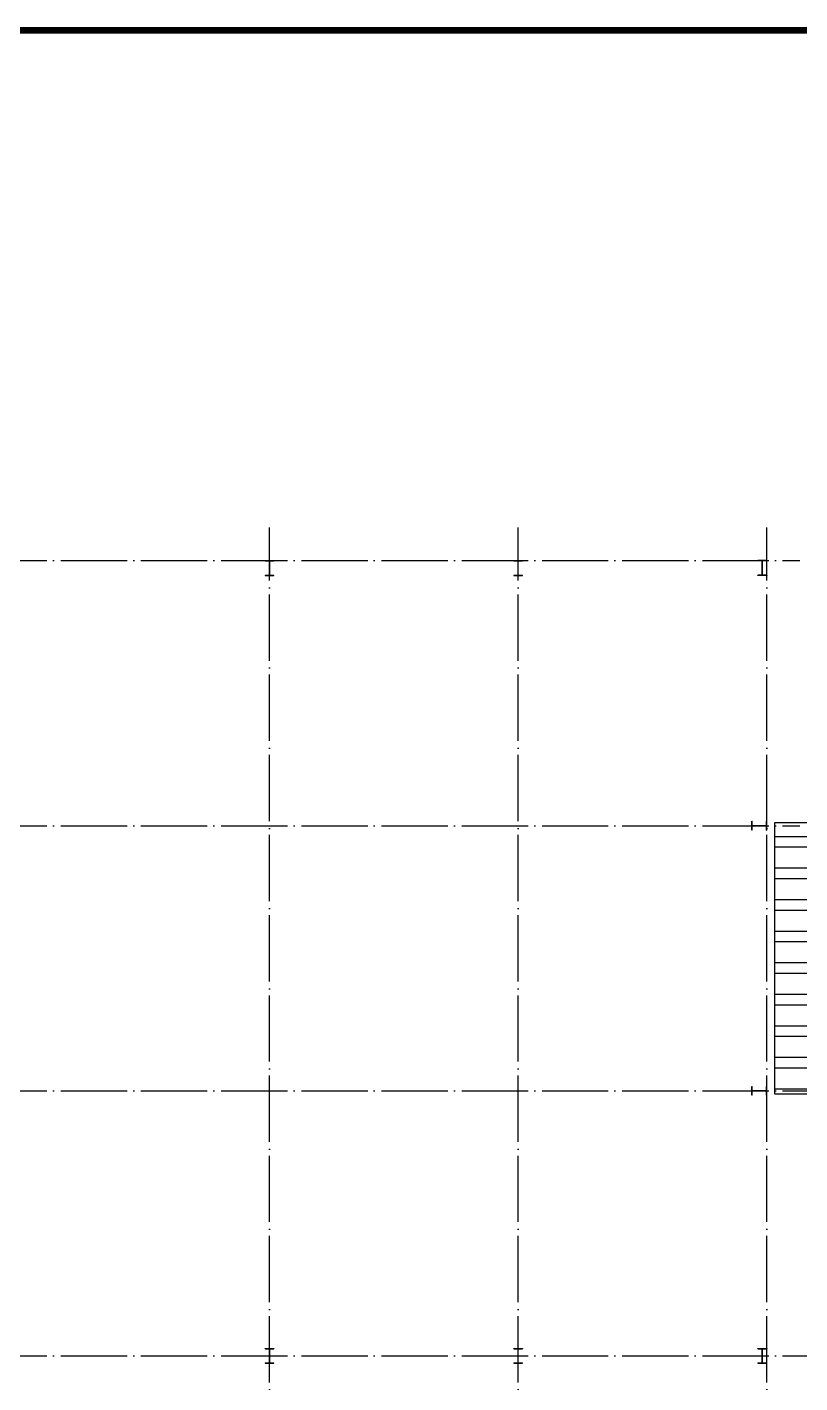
# Model space of a CAD drawing. Extents: x -266287 to 275962, y -324567 to 363765.
# Drawn here: x -118930 to -95615, y -283382 to -242467 of the extents above; entities that cross this region are included whole.
import ezdxf

# ---------------------------------------------------------------- set-up
doc = ezdxf.new("R2010")
doc.units = 0
doc.header["$LTSCALE"] = 1000
doc.linetypes.add('DOTE', pattern=[2.42, 2, -0.2, 0.02, -0.2])
doc.layers.get('0').update_dxf_attribs({"linetype": 'CONTINUOUS'})
for name, color, linetype in [('AXIS', 3, 'CONTINUOUS'), ('DOTE', 1, 'DOTE'), ('PUB_TITLE', 4, 'CONTINUOUS'), ('WINDOW', 4, 'CONTINUOUS')]:
    doc.layers.add(name, color=color, linetype=linetype)

msp = doc.modelspace()

# ---------------------------------------------------------------- hatches: boundary and pattern name
h = msp.add_hatch(color=256)
h.paths.add_polyline_path([(-111615.20461, -258566.69496), (-111747.07261, -258566.69496), (-111747.07261, -258578.09976), (-111619.00621, -258578.09976), (-111619.00621, -259005.45016), (-111747.07261, -259005.45016), (-111747.07261, -259016.85496), (-111615.20461, -259016.85496)])
h.paths.add_polyline_path([(-111483.33661, -258566.69496), (-111615.20461, -258566.69496), (-111615.20461, -259016.85496), (-111483.33661, -259016.85496), (-111483.33661, -259005.45016), (-111611.40301, -259005.45016), (-111611.40301, -258578.09976), (-111483.33661, -258578.09976)])
h = msp.add_hatch(color=256)
h.paths.add_polyline_path([(-104115.20461, -258566.69496), (-104247.07261, -258566.69496), (-104247.07261, -258578.09976), (-104119.00621, -258578.09976), (-104119.00621, -259005.45016), (-104247.07261, -259005.45016), (-104247.07261, -259016.85496), (-104115.20461, -259016.85496)])
h.paths.add_polyline_path([(-103983.33661, -258566.69496), (-104115.20461, -258566.69496), (-104115.20461, -259016.85496), (-103983.33661, -259016.85496), (-103983.33661, -259005.45016), (-104111.40301, -259005.45016), (-104111.40301, -258578.09976), (-103983.33661, -258578.09976)])
h = msp.add_hatch(color=256)
h.paths.add_polyline_path([(-96747.07261, -258566.69496), (-96615.20461, -258566.69496), (-96615.20461, -258578.09976), (-96743.27101, -258578.09976), (-96743.27101, -259005.45016), (-96615.20461, -259005.45016), (-96615.20461, -259016.85496), (-96747.07261, -259016.85496)])
h.paths.add_polyline_path([(-96878.94061, -258566.69496), (-96747.07261, -258566.69496), (-96747.07261, -259016.85496), (-96878.94061, -259016.85496), (-96878.94061, -259005.45016), (-96750.87421, -259005.45016), (-96750.87421, -258578.09976), (-96878.94061, -258578.09976)])
h = msp.add_hatch(color=256)
h.paths.add_polyline_path([(-96615.20461, -266566.69496), (-96615.20461, -266698.56296), (-96626.60941, -266698.56296), (-96626.60941, -266570.49656), (-97053.95981, -266570.49656), (-97053.95981, -266698.56296), (-97065.36461, -266698.56296), (-97065.36461, -266566.69496)])
h.paths.add_polyline_path([(-96615.20461, -266434.82696), (-96615.20461, -266566.69496), (-97065.36461, -266566.69496), (-97065.36461, -266434.82696), (-97053.95981, -266434.82696), (-97053.95981, -266562.89336), (-96626.60941, -266562.89336), (-96626.60941, -266434.82696)])
h = msp.add_hatch(color=256)
h.paths.add_polyline_path([(-96626.60941, -266434.82696), (-96615.20461, -266434.82696)], flags=17)
h.paths.add_polyline_path([(-96626.60941, -266698.56296), (-96626.60941, -266570.49656), (-97053.95981, -266570.49656), (-97053.95981, -266698.56296), (-97065.36461, -266698.56296), (-97065.36461, -266434.82696), (-97053.95981, -266434.82696), (-97053.95981, -266562.89336), (-96626.60941, -266562.89336), (-96626.60941, -266434.82696), (-96615.20461, -266434.82696), (-96615.20461, -266698.56296)])
h.paths.add_polyline_path([(-96626.60941, -266698.56296), (-96615.20461, -266698.56296)], flags=17)
h.paths.add_polyline_path([(-96626.60941, -266434.82696), (-96615.20461, -266434.82696)], flags=16)
h.paths.add_polyline_path([(-96626.60941, -266698.56296), (-96626.60941, -266570.49656), (-97053.95981, -266570.49656), (-97053.95981, -266698.56296), (-97065.36461, -266698.56296), (-97065.36461, -266434.82696), (-97053.95981, -266434.82696), (-97053.95981, -266562.89336), (-96626.60941, -266562.89336), (-96626.60941, -266434.82696), (-96615.20461, -266434.82696), (-96615.20461, -266698.56296)], flags=17)
h.paths.add_polyline_path([(-96615.20461, -266698.56296), (-96615.20461, -266434.82696)], flags=17)
h.paths.add_polyline_path([(-96626.60941, -266698.56296), (-96615.20461, -266698.56296)], flags=16)
h.paths.add_polyline_path([(-96626.60941, -266698.56296), (-96626.60941, -266570.49656)], flags=16)
h.paths.add_polyline_path([(-96626.60941, -266562.89336), (-96626.60941, -266434.82696)], flags=16)
h = msp.add_hatch()
h.set_pattern_fill('ANSI32', color=256, scale=200, angle=-45, style=0)
h.set_pattern_definition([(360, (-100048.5, -435481.7), (7e-12, 952.5), []), (360, (-99731, -435799.2), (7e-12, 952.5), [])])
h.paths.add_polyline_path([(-95115.20461, -266466.91635), (-95115.20461, -274666.69496), (-96375.20461, -274666.69496), (-96375.20461, -266466.91635)])
h = msp.add_hatch(color=256)
h.paths.add_polyline_path([(-96615.20461, -274566.69496), (-96615.20461, -274698.56296), (-96626.60941, -274698.56296), (-96626.60941, -274570.49656), (-97053.95981, -274570.49656), (-97053.95981, -274698.56296), (-97065.36461, -274698.56296), (-97065.36461, -274566.69496)])
h.paths.add_polyline_path([(-96615.20461, -274434.82696), (-96615.20461, -274566.69496), (-97065.36461, -274566.69496), (-97065.36461, -274434.82696), (-97053.95981, -274434.82696), (-97053.95981, -274562.89336), (-96626.60941, -274562.89336), (-96626.60941, -274434.82696)])
h = msp.add_hatch(color=256)
h.paths.add_polyline_path([(-96626.60941, -274434.82696), (-96615.20461, -274434.82696)], flags=17)
h.paths.add_polyline_path([(-96626.60941, -274698.56296), (-96626.60941, -274570.49656), (-97053.95981, -274570.49656), (-97053.95981, -274698.56296), (-97065.36461, -274698.56296), (-97065.36461, -274434.82696), (-97053.95981, -274434.82696), (-97053.95981, -274562.89336), (-96626.60941, -274562.89336), (-96626.60941, -274434.82696), (-96615.20461, -274434.82696), (-96615.20461, -274698.56296)])
h.paths.add_polyline_path([(-96626.60941, -274698.56296), (-96615.20461, -274698.56296)], flags=17)
h.paths.add_polyline_path([(-96626.60941, -274434.82696), (-96615.20461, -274434.82696)], flags=16)
h.paths.add_polyline_path([(-96626.60941, -274698.56296), (-96626.60941, -274570.49656), (-97053.95981, -274570.49656), (-97053.95981, -274698.56296), (-97065.36461, -274698.56296), (-97065.36461, -274434.82696), (-97053.95981, -274434.82696), (-97053.95981, -274562.89336), (-96626.60941, -274562.89336), (-96626.60941, -274434.82696), (-96615.20461, -274434.82696), (-96615.20461, -274698.56296)], flags=17)
h.paths.add_polyline_path([(-96615.20461, -274698.56296), (-96615.20461, -274434.82696)], flags=17)
h.paths.add_polyline_path([(-96626.60941, -274698.56296), (-96615.20461, -274698.56296)], flags=16)
h.paths.add_polyline_path([(-96626.60941, -274698.56296), (-96626.60941, -274570.49656)], flags=16)
h.paths.add_polyline_path([(-96626.60941, -274562.89336), (-96626.60941, -274434.82696)], flags=16)
h = msp.add_hatch(color=256)
h.paths.add_polyline_path([(-111615.20461, -282341.61496), (-111747.07261, -282341.61496), (-111747.07261, -282353.01976), (-111619.00621, -282353.01976), (-111619.00621, -282780.37016), (-111747.07261, -282780.37016), (-111747.07261, -282791.77496), (-111615.20461, -282791.77496)])
h.paths.add_polyline_path([(-111483.33661, -282341.61496), (-111615.20461, -282341.61496), (-111615.20461, -282791.77496), (-111483.33661, -282791.77496), (-111483.33661, -282780.37016), (-111611.40301, -282780.37016), (-111611.40301, -282353.01976), (-111483.33661, -282353.01976)])
h = msp.add_hatch(color=256)
h.paths.add_polyline_path([(-104115.20461, -282341.61496), (-104247.07261, -282341.61496), (-104247.07261, -282353.01976), (-104119.00621, -282353.01976), (-104119.00621, -282780.37016), (-104247.07261, -282780.37016), (-104247.07261, -282791.77496), (-104115.20461, -282791.77496)])
h.paths.add_polyline_path([(-103983.33661, -282341.61496), (-104115.20461, -282341.61496), (-104115.20461, -282791.77496), (-103983.33661, -282791.77496), (-103983.33661, -282780.37016), (-104111.40301, -282780.37016), (-104111.40301, -282353.01976), (-103983.33661, -282353.01976)])
h = msp.add_hatch(color=256)
h.paths.add_polyline_path([(-96747.07261, -282341.61496), (-96878.94061, -282341.61496), (-96878.94061, -282353.01976), (-96750.87421, -282353.01976), (-96750.87421, -282780.37016), (-96878.94061, -282780.37016), (-96878.94061, -282791.77496), (-96747.07261, -282791.77496)])
h.paths.add_polyline_path([(-96615.20461, -282341.61496), (-96747.07261, -282341.61496), (-96747.07261, -282791.77496), (-96615.20461, -282791.77496), (-96615.20461, -282780.37016), (-96743.27101, -282780.37016), (-96743.27101, -282353.01976), (-96615.20461, -282353.01976)])

# ---------------------------------------------------------------- linework, layer by layer
msp.add_lwpolyline([(-95115.20461, -266466.91635), (-95115.20461, -274666.69496), (-96375.20461, -274666.69496), (-96375.20461, -266466.91635)], close=True)
at = {"layer": 'AXIS'}
for p, q in [((-95615.20461, -274566.69496), (-87615.20461, -274566.69496)), ((-95615.20461, -282566.69496), (-87615.20461, -282566.69496))]:
    msp.add_line(p, q, dxfattribs=at)
at = {"layer": 'DOTE'}
for p, q in [((-111615.20461, -307566.69496), (-111615.20461, -257566.69496)), ((-104115.20461, -307566.69496), (-104115.20461, -257566.69496)), ((-96615.20461, -307566.69496), (-96615.20461, -257566.69496)), ((-202615.20461, -258566.69496), (-95615.20461, -258566.69496)), ((-202615.20461, -266566.69496), (-95615.20461, -266566.69496)), ((-202615.20461, -274566.69496), (-95615.20461, -274566.69496)), ((-202615.20461, -282566.69496), (-95615.20461, -282566.69496))]:
    msp.add_line(p, q, dxfattribs=at)
at = {"layer": 'PUB_TITLE', "const_width": 200}
msp.add_lwpolyline([(-215364.58828, -322566.69496), (-73764.58828, -322566.69496), (-73764.58828, -242566.69496), (-215364.58828, -242566.69496)], close=True, dxfattribs=at)
at = {"layer": 'WINDOW', "color": 2}
for p, q in [((-111747.07261, -258566.69496), (-111483.33661, -258566.69496)), ((-111747.07261, -258566.69496), (-111747.07261, -258578.09976)), ((-111747.07261, -258566.69496), (-111747.07261, -258578.09976)), ((-111747.07261, -258566.69496), (-111483.33661, -258566.69496)), ((-111747.07261, -258566.69496), (-111483.33661, -258566.69496)), ((-111747.07261, -258578.09976), (-111747.07261, -258566.69496)), ((-111747.07261, -258578.09976), (-111619.00621, -258578.09976)), ((-111747.07261, -258578.09976), (-111619.00621, -258578.09976)), ((-111747.07261, -258578.09976), (-111619.00621, -258578.09976)), ((-111619.00621, -259005.45016), (-111619.00621, -258578.09976)), ((-111611.40301, -258578.09976), (-111483.33661, -258578.09976)), ((-111611.40301, -259005.45016), (-111611.40301, -258578.09976)), ((-111611.40301, -258578.09976), (-111483.33661, -258578.09976)), ((-111611.40301, -258578.09976), (-111483.33661, -258578.09976)), ((-111483.33661, -258578.09976), (-111483.33661, -258566.69496)), ((-111483.33661, -258578.09976), (-111483.33661, -258566.69496)), ((-111483.33661, -258566.69496), (-111483.33661, -258578.09976)), ((-104247.07261, -258566.69496), (-103983.33661, -258566.69496)), ((-104247.07261, -258566.69496), (-104247.07261, -258578.09976)), ((-104247.07261, -258566.69496), (-104247.07261, -258578.09976)), ((-104247.07261, -258566.69496), (-103983.33661, -258566.69496)), ((-104247.07261, -258566.69496), (-103983.33661, -258566.69496)), ((-104247.07261, -258578.09976), (-104247.07261, -258566.69496)), ((-104247.07261, -258578.09976), (-104119.00621, -258578.09976)), ((-104247.07261, -258578.09976), (-104119.00621, -258578.09976)), ((-104247.07261, -258578.09976), (-104119.00621, -258578.09976)), ((-104119.00621, -259005.45016), (-104119.00621, -258578.09976)), ((-104111.40301, -258578.09976), (-103983.33661, -258578.09976)), ((-104111.40301, -259005.45016), (-104111.40301, -258578.09976)), ((-104111.40301, -258578.09976), (-103983.33661, -258578.09976)), ((-104111.40301, -258578.09976), (-103983.33661, -258578.09976)), ((-103983.33661, -258578.09976), (-103983.33661, -258566.69496)), ((-103983.33661, -258578.09976), (-103983.33661, -258566.69496)), ((-103983.33661, -258566.69496), (-103983.33661, -258578.09976)), ((-96878.94061, -258578.09976), (-96878.94061, -258566.69496)), ((-96615.20461, -258566.69496), (-96878.94061, -258566.69496)), ((-96878.94061, -258578.09976), (-96878.94061, -258566.69496)), ((-96615.20461, -258566.69496), (-96878.94061, -258566.69496)), ((-96878.94061, -258566.69496), (-96878.94061, -258578.09976)), ((-96615.20461, -258566.69496), (-96878.94061, -258566.69496)), ((-96750.87421, -258578.09976), (-96878.94061, -258578.09976)), ((-96750.87421, -258578.09976), (-96878.94061, -258578.09976)), ((-96750.87421, -258578.09976), (-96878.94061, -258578.09976)), ((-96750.87421, -259005.45016), (-96750.87421, -258578.09976)), ((-96615.20461, -258578.09976), (-96743.27101, -258578.09976)), ((-96743.27101, -259005.45016), (-96743.27101, -258578.09976)), ((-96615.20461, -258578.09976), (-96743.27101, -258578.09976)), ((-96615.20461, -258578.09976), (-96743.27101, -258578.09976)), ((-96615.20461, -258566.69496), (-96615.20461, -258578.09976)), ((-96615.20461, -258566.69496), (-96615.20461, -258578.09976)), ((-96615.20461, -258578.09976), (-96615.20461, -258566.69496)), ((-111747.07261, -259005.45016), (-111747.07261, -259016.85496)), ((-111747.07261, -259005.45016), (-111619.00621, -259005.45016)), ((-111747.07261, -259016.85496), (-111483.33661, -259016.85496)), ((-111611.40301, -259005.45016), (-111483.33661, -259005.45016)), ((-111483.33661, -259016.85496), (-111483.33661, -259005.45016)), ((-104247.07261, -259005.45016), (-104247.07261, -259016.85496)), ((-104247.07261, -259005.45016), (-104119.00621, -259005.45016)), ((-104247.07261, -259016.85496), (-103983.33661, -259016.85496)), ((-104111.40301, -259005.45016), (-103983.33661, -259005.45016)), ((-103983.33661, -259016.85496), (-103983.33661, -259005.45016)), ((-96750.87421, -259005.45016), (-96878.94061, -259005.45016)), ((-96878.94061, -259016.85496), (-96878.94061, -259005.45016)), ((-96615.20461, -259016.85496), (-96878.94061, -259016.85496)), ((-96615.20461, -259005.45016), (-96743.27101, -259005.45016)), ((-96615.20461, -259005.45016), (-96615.20461, -259016.85496)), ((-97065.36461, -266434.82696), (-97053.95981, -266434.82696)), ((-97065.36461, -266698.56296), (-97065.36461, -266434.82696)), ((-97053.95981, -266698.56296), (-97065.36461, -266698.56296)), ((-97053.95981, -266562.89336), (-97053.95981, -266434.82696)), ((-97053.95981, -266562.89336), (-96626.60941, -266562.89336)), ((-97053.95981, -266570.49656), (-96626.60941, -266570.49656)), ((-97053.95981, -266698.56296), (-97053.95981, -266570.49656)), ((-96626.60941, -266562.89336), (-96626.60941, -266434.82696)), ((-96626.60941, -266434.82696), (-96615.20461, -266434.82696)), ((-96626.60941, -266434.82696), (-96615.20461, -266434.82696)), ((-96626.60941, -266562.89336), (-96626.60941, -266434.82696)), ((-96626.60941, -266562.89336), (-96626.60941, -266434.82696)), ((-96615.20461, -266434.82696), (-96626.60941, -266434.82696)), ((-96626.60941, -266562.89336), (-96626.60941, -266434.82696)), ((-96626.60941, -266434.82696), (-96615.20461, -266434.82696)), ((-96626.60941, -266434.82696), (-96615.20461, -266434.82696)), ((-96626.60941, -266562.89336), (-96626.60941, -266434.82696)), ((-96626.60941, -266562.89336), (-96626.60941, -266434.82696)), ((-96615.20461, -266434.82696), (-96626.60941, -266434.82696)), ((-96626.60941, -266698.56296), (-96626.60941, -266570.49656)), ((-96626.60941, -266698.56296), (-96626.60941, -266570.49656)), ((-96626.60941, -266698.56296), (-96626.60941, -266570.49656)), ((-96626.60941, -266698.56296), (-96626.60941, -266570.49656)), ((-96626.60941, -266698.56296), (-96626.60941, -266570.49656)), ((-96626.60941, -266698.56296), (-96626.60941, -266570.49656)), ((-96615.20461, -266698.56296), (-96626.60941, -266698.56296)), ((-96615.20461, -266698.56296), (-96626.60941, -266698.56296)), ((-96626.60941, -266698.56296), (-96615.20461, -266698.56296)), ((-96615.20461, -266698.56296), (-96626.60941, -266698.56296)), ((-96615.20461, -266698.56296), (-96626.60941, -266698.56296)), ((-96626.60941, -266698.56296), (-96615.20461, -266698.56296)), ((-96615.20461, -266698.56296), (-96615.20461, -266434.82696)), ((-96615.20461, -266698.56296), (-96615.20461, -266434.82696)), ((-96615.20461, -266698.56296), (-96615.20461, -266434.82696)), ((-96615.20461, -266698.56296), (-96615.20461, -266434.82696)), ((-96615.20461, -266698.56296), (-96615.20461, -266434.82696)), ((-96615.20461, -266698.56296), (-96615.20461, -266434.82696)), ((-97065.36461, -274434.82696), (-97053.95981, -274434.82696)), ((-97065.36461, -274698.56296), (-97065.36461, -274434.82696)), ((-97053.95981, -274562.89336), (-97053.95981, -274434.82696)), ((-96626.60941, -274562.89336), (-96626.60941, -274434.82696)), ((-96626.60941, -274434.82696), (-96615.20461, -274434.82696)), ((-96626.60941, -274434.82696), (-96615.20461, -274434.82696)), ((-96626.60941, -274562.89336), (-96626.60941, -274434.82696)), ((-96626.60941, -274562.89336), (-96626.60941, -274434.82696)), ((-96615.20461, -274434.82696), (-96626.60941, -274434.82696)), ((-96626.60941, -274562.89336), (-96626.60941, -274434.82696)), ((-96626.60941, -274434.82696), (-96615.20461, -274434.82696)), ((-96626.60941, -274434.82696), (-96615.20461, -274434.82696)), ((-96626.60941, -274562.89336), (-96626.60941, -274434.82696)), ((-96626.60941, -274562.89336), (-96626.60941, -274434.82696)), ((-96615.20461, -274434.82696), (-96626.60941, -274434.82696)), ((-96615.20461, -274698.56296), (-96615.20461, -274434.82696)), ((-96615.20461, -274698.56296), (-96615.20461, -274434.82696)), ((-96615.20461, -274698.56296), (-96615.20461, -274434.82696)), ((-96615.20461, -274698.56296), (-96615.20461, -274434.82696)), ((-96615.20461, -274698.56296), (-96615.20461, -274434.82696)), ((-96615.20461, -274698.56296), (-96615.20461, -274434.82696)), ((-97053.95981, -274698.56296), (-97065.36461, -274698.56296)), ((-97053.95981, -274562.89336), (-96626.60941, -274562.89336)), ((-97053.95981, -274570.49656), (-96626.60941, -274570.49656)), ((-97053.95981, -274698.56296), (-97053.95981, -274570.49656)), ((-96626.60941, -274698.56296), (-96626.60941, -274570.49656)), ((-96626.60941, -274698.56296), (-96626.60941, -274570.49656)), ((-96626.60941, -274698.56296), (-96626.60941, -274570.49656)), ((-96626.60941, -274698.56296), (-96626.60941, -274570.49656)), ((-96626.60941, -274698.56296), (-96626.60941, -274570.49656)), ((-96626.60941, -274698.56296), (-96626.60941, -274570.49656)), ((-96615.20461, -274698.56296), (-96626.60941, -274698.56296)), ((-96615.20461, -274698.56296), (-96626.60941, -274698.56296)), ((-96626.60941, -274698.56296), (-96615.20461, -274698.56296)), ((-96615.20461, -274698.56296), (-96626.60941, -274698.56296)), ((-96615.20461, -274698.56296), (-96626.60941, -274698.56296)), ((-96626.60941, -274698.56296), (-96615.20461, -274698.56296)), ((-111747.07261, -282341.61496), (-111483.33661, -282341.61496)), ((-111747.07261, -282341.61496), (-111747.07261, -282353.01976)), ((-111747.07261, -282341.61496), (-111747.07261, -282353.01976)), ((-111747.07261, -282341.61496), (-111483.33661, -282341.61496)), ((-111747.07261, -282341.61496), (-111483.33661, -282341.61496)), ((-111747.07261, -282353.01976), (-111747.07261, -282341.61496)), ((-111747.07261, -282353.01976), (-111619.00621, -282353.01976)), ((-111747.07261, -282353.01976), (-111619.00621, -282353.01976)), ((-111747.07261, -282353.01976), (-111619.00621, -282353.01976)), ((-111619.00621, -282780.37016), (-111619.00621, -282353.01976)), ((-111611.40301, -282353.01976), (-111483.33661, -282353.01976)), ((-111611.40301, -282780.37016), (-111611.40301, -282353.01976)), ((-111611.40301, -282353.01976), (-111483.33661, -282353.01976)), ((-111611.40301, -282353.01976), (-111483.33661, -282353.01976)), ((-111483.33661, -282353.01976), (-111483.33661, -282341.61496)), ((-111483.33661, -282353.01976), (-111483.33661, -282341.61496)), ((-111483.33661, -282341.61496), (-111483.33661, -282353.01976)), ((-104247.07261, -282341.61496), (-103983.33661, -282341.61496)), ((-104247.07261, -282341.61496), (-104247.07261, -282353.01976)), ((-104247.07261, -282341.61496), (-104247.07261, -282353.01976)), ((-104247.07261, -282341.61496), (-103983.33661, -282341.61496)), ((-104247.07261, -282341.61496), (-103983.33661, -282341.61496)), ((-104247.07261, -282353.01976), (-104247.07261, -282341.61496)), ((-104247.07261, -282353.01976), (-104119.00621, -282353.01976)), ((-104247.07261, -282353.01976), (-104119.00621, -282353.01976)), ((-104247.07261, -282353.01976), (-104119.00621, -282353.01976)), ((-104119.00621, -282780.37016), (-104119.00621, -282353.01976)), ((-104111.40301, -282353.01976), (-103983.33661, -282353.01976)), ((-104111.40301, -282780.37016), (-104111.40301, -282353.01976)), ((-104111.40301, -282353.01976), (-103983.33661, -282353.01976)), ((-104111.40301, -282353.01976), (-103983.33661, -282353.01976)), ((-103983.33661, -282353.01976), (-103983.33661, -282341.61496)), ((-103983.33661, -282353.01976), (-103983.33661, -282341.61496)), ((-103983.33661, -282341.61496), (-103983.33661, -282353.01976)), ((-96878.94061, -282341.61496), (-96615.20461, -282341.61496)), ((-96878.94061, -282341.61496), (-96878.94061, -282353.01976)), ((-96878.94061, -282341.61496), (-96878.94061, -282353.01976)), ((-96878.94061, -282341.61496), (-96615.20461, -282341.61496)), ((-96878.94061, -282341.61496), (-96615.20461, -282341.61496)), ((-96878.94061, -282353.01976), (-96878.94061, -282341.61496)), ((-96878.94061, -282353.01976), (-96750.87421, -282353.01976)), ((-96878.94061, -282353.01976), (-96750.87421, -282353.01976)), ((-96878.94061, -282353.01976), (-96750.87421, -282353.01976)), ((-96750.87421, -282780.37016), (-96750.87421, -282353.01976)), ((-96743.27101, -282353.01976), (-96615.20461, -282353.01976)), ((-96743.27101, -282780.37016), (-96743.27101, -282353.01976)), ((-96743.27101, -282353.01976), (-96615.20461, -282353.01976)), ((-96743.27101, -282353.01976), (-96615.20461, -282353.01976)), ((-96615.20461, -282353.01976), (-96615.20461, -282341.61496)), ((-96615.20461, -282353.01976), (-96615.20461, -282341.61496)), ((-96615.20461, -282341.61496), (-96615.20461, -282353.01976)), ((-111747.07261, -282780.37016), (-111747.07261, -282791.77496)), ((-111747.07261, -282780.37016), (-111619.00621, -282780.37016)), ((-111747.07261, -282791.77496), (-111483.33661, -282791.77496)), ((-111611.40301, -282780.37016), (-111483.33661, -282780.37016)), ((-111483.33661, -282791.77496), (-111483.33661, -282780.37016)), ((-104247.07261, -282780.37016), (-104247.07261, -282791.77496)), ((-104247.07261, -282780.37016), (-104119.00621, -282780.37016)), ((-104247.07261, -282791.77496), (-103983.33661, -282791.77496)), ((-104111.40301, -282780.37016), (-103983.33661, -282780.37016)), ((-103983.33661, -282791.77496), (-103983.33661, -282780.37016)), ((-96878.94061, -282780.37016), (-96878.94061, -282791.77496)), ((-96878.94061, -282780.37016), (-96750.87421, -282780.37016)), ((-96878.94061, -282791.77496), (-96615.20461, -282791.77496)), ((-96743.27101, -282780.37016), (-96615.20461, -282780.37016)), ((-96615.20461, -282791.77496), (-96615.20461, -282780.37016))]:
    msp.add_line(p, q, dxfattribs=at)

doc.saveas('drawing.dxf')
